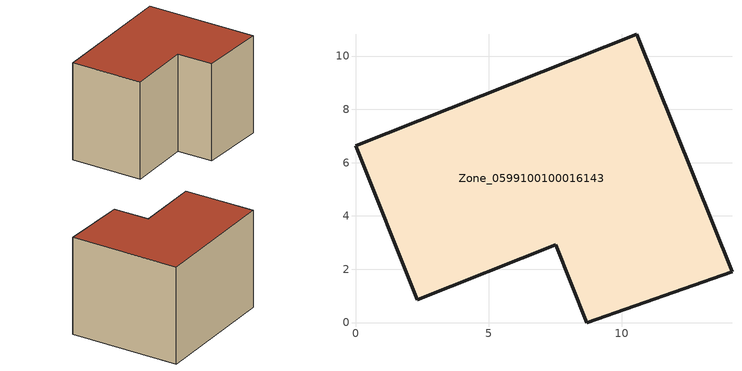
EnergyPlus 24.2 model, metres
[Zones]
Zone_0599100100016143
 floor ground (C_G): 0,6.64 10.56,10.81 14.13,1.92 8.69,0 7.51,2.92 2.32,0.86 z0
 wall outside (C_F): 10.56,10.81 0,6.64 2.32,0.86 7.51,2.92 8.69,0 14.13,1.92 10.56,10.81 z0:8.61
 roof outside (C_R): 14.13,1.92 10.56,10.81 0,6.64 2.32,0.86 7.51,2.92 8.69,0 z8.61
[BUILDING]
Pand.0599100100016143: North Axis=0; Terrain=City; Loads Convergence Tolerance Value=0.04; Temperature Convergence Tolerance Value=0.4; Solar Distribution=FullExterior; Maximum Number of Warmup Days=25; Minimum Number of Warmup Days=1
[Site:Location]
Rotterdam.The.Hague.AP_ZH_NLD Design_Conditions: Latitude=51.96; Longitude=4.45; Time Zone=1; Elevation=-4.5
[SITE:GROUNDTEMPERATURE:BUILDINGSURFACE]
18, 18, 18, 18, 18, 18, 18, 18, 18, 18, 18, 18
[MATERIAL] Thermal Absorptance=0.9; Solar Absorptance=0.7; Visible Absorptance=0.7
Name | Roughness | Thickness | Conductivity | Density | Specific Heat
G.TC.2015-2018 | MediumSmooth | 0.15 | 0.0428571 | 540 | 1210
F.TC.2015-2018 | Rough | 0.3 | 0.0666667 | 1920 | 840
R.TC.2015-2018 | MediumRough | 0.2 | 0.0333333 | 1500 | 1000
[CONSTRUCTION]
C_G: G.TC.2015-2018
C_F: F.TC.2015-2018
C_R: R.TC.2015-2018
[ZONE]
Zone_0599100100016143: Type=1; Multiplier=1; Ceiling Height=Autocalculate; Volume=Autocalculate; Floor Area=autocalculate; Part of Total Floor Area=Yes
[ZONEINFILTRATION:DESIGNFLOWRATE]
Infil_Zone_0599100100016143: Zone or ZoneList or Space or SpaceList=Zone_0599100100016143; Schedule=AlwaysOn; Design Flow Rate Calculation Method=Flow/Area; Flow Rate per Floor Area=0.0015; Constant Term Coefficient=1; Temperature Term Coefficient=0; Velocity Term Coefficient=0; Velocity Squared Term Coefficient=0
[HVACTEMPLATE:ZONE:IDEALLOADSAIRSYSTEM]
Zone_0599100100016143: Maximum Heating Supply Air Temperature=50; Minimum Cooling Supply Air Temperature=13; Maximum Heating Supply Air Humidity Ratio=0.0156; Minimum Cooling Supply Air Humidity Ratio=0.0077; Heating Limit=NoLimit; Cooling Limit=NoLimit; Dehumidification Control Type=ConstantSensibleHeatRatio; Cooling Sensible Heat Ratio=0.7; Dehumidification Setpoint=60; Humidification Control Type=None; Humidification Setpoint=30; Outdoor Air Method=None; Outdoor Air Flow Rate per Person=0.00944; Outdoor Air Flow Rate per Zone Floor Area=0; Outdoor Air Flow Rate per Zone=0; Demand Controlled Ventilation Type=None; Outdoor Air Economizer Type=NoEconomizer; Heat Recovery Type=None; Sensible Heat Recovery Effectiveness=0.7; Latent Heat Recovery Effectiveness=0.65
[ZONECONTROL:THERMOSTAT]
ThermostatControl_Zone_0599100100016143: Zone or ZoneList=Zone_0599100100016143; Control Type Schedule=DualSetpointControlType; Control 1=Thermostat_Zone_0599100100016143; Temperature Difference Between Cutout And Setpoint=0
[THERMOSTATSETPOINT:DUALSETPOINT]
Thermostat_Zone_0599100100016143: Heating Setpoint Temperature Schedule=HeatingSetpoint_Zone_0599100100016143; Cooling Setpoint Temperature Schedule=CoolingSetpoint_Zone_0599100100016143
[SCHEDULE:COMPACT]
HeatingSetpoint_Zone_0599100100016143: Through: 12/31, For: AllDays, Until: 24:00, 21
CoolingSetpoint_Zone_0599100100016143: Through: 12/31, For: AllDays, Until: 24:00, 24
DualSetpointControlType: Through: 12/31, For: AllDays, Until: 24:00, 4
AlwaysOn: Through: 12/31, For: AllDays, Until: 24:00, 1
